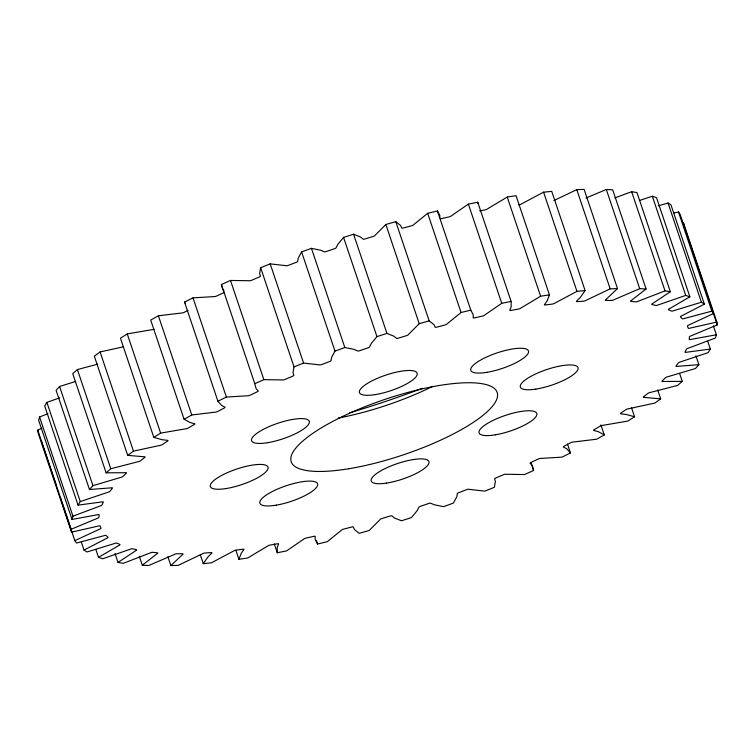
<?xml version="1.0" encoding="UTF-8"?>
<svg xmlns="http://www.w3.org/2000/svg" width="755" height="755" viewBox="0 0 755 755"><rect width="100%" height="100%" fill="white"/><g stroke="black" fill="none" stroke-linecap="round" stroke-linejoin="round"><path stroke-width="1.13" d="M439.816 217.412L439.844 215.562L437.419 210.966L427.679 213.316L413.702 224.65A2.133 0.576 -18.6 0 1 411.352 225.868L403.434 227.944A2.133 0.576 -18.6 0 1 401.707 227.802L400.546 225.424L395.79 221.677L385.843 224.49L375.065 235.315A2.133 0.576 -18.6 0 1 372.951 236.541L364.939 238.957A2.133 0.576 -18.6 0 1 362.928 238.976L360.569 237.032L353.557 234.22L343.572 237.419L337.853 244.318L336.192 247.555A2.133 0.576 -18.6 0 1 334.342 248.782L326.368 251.49A2.133 0.576 -18.6 0 1 324.103 251.67L320.592 250.198L311.456 248.357L301.604 251.906L298.187 258.267L297.725 261.173A2.133 0.576 -18.6 0 1 296.177 262.363L288.382 265.335A2.133 0.576 -18.6 0 1 285.909 265.666L270.196 263.863L260.645 267.695L259.588 273.414L260.343 275.924A2.133 0.576 -18.6 0 1 259.125 277.076L251.641 280.247A2.133 0.576 -18.6 0 1 248.999 280.728L230.483 280.454L221.404 284.503L222.725 289.486L224.037 290.883M567.458 444.016L570.459 452.934L562.003 457.134L540.995 458.398A2.133 0.576 -18.6 0 0 538.23 459.031L531.18 462.343A2.133 0.576 -18.6 0 0 530.312 463.419L532.275 465.514L533.596 470.497L524.517 474.546L506.001 474.272A2.133 0.576 -18.6 0 0 503.358 474.753L495.875 477.924A2.133 0.576 -18.6 0 0 494.657 479.076L495.412 481.586L494.355 487.305L484.804 491.137L469.091 489.334A2.133 0.576 -18.6 0 0 466.618 489.665L458.823 492.637A2.133 0.576 -18.6 0 0 457.275 493.827L456.813 496.733L453.396 503.094L443.544 506.643L434.408 504.802L430.897 503.33A2.133 0.576 -18.6 0 0 428.632 503.509L420.658 506.218A2.133 0.576 -18.6 0 0 418.808 507.445L417.147 510.682L411.428 517.581L401.443 520.78L394.431 517.968L392.072 516.024A2.133 0.576 -18.6 0 0 390.061 516.042L382.049 518.458A2.133 0.576 -18.6 0 0 379.935 519.685L369.157 530.51L359.21 533.323L354.454 529.576L353.293 527.198A2.133 0.576 -18.6 0 0 351.566 527.056L343.648 529.132A2.133 0.576 -18.6 0 0 341.298 530.35L327.321 541.684L317.581 544.034L315.156 539.438L315.203 536.663A2.133 0.576 -18.6 0 0 313.797 536.352L306.105 538.051A2.133 0.576 -18.6 0 0 303.557 539.24L286.626 550.886L277.255 552.754L277.208 547.375L278.472 544.242A2.133 0.576 -18.6 0 0 277.396 543.789L270.082 545.082A2.133 0.576 -18.6 0 0 267.383 546.205L247.772 557.973L238.939 559.323L241.26 553.255L243.714 549.829A2.133 0.576 -18.6 0 0 242.997 549.225L236.173 550.093A2.133 0.576 -18.6 0 0 233.37 551.141L211.428 562.824L203.274 563.636L200.273 554.717M479.699 210.843L484.918 209.918A2.133 0.576 -18.6 0 0 487.617 208.795L507.228 197.027L516.061 195.677L549.442 294.865L547.12 300.943L544.666 304.359A2.133 0.576 -18.6 0 0 545.384 304.963L552.207 304.095A2.133 0.576 -18.6 0 0 555.01 303.048L576.952 291.364L585.106 290.562L551.726 191.364L543.572 192.176L521.63 203.859A2.133 0.576 -18.6 0 1 518.827 204.907M47.961 413.664L39.571 416.996L38.637 420.233L72.018 519.431L97.244 514.816A2.133 0.576 -18.6 0 1 99.179 514.844L98.962 517.288A2.133 0.576 -18.6 0 1 96.904 518.525L71.13 529.283L71.508 532.133L97.924 526.15A2.133 0.576 -18.6 0 1 100.122 526.018L100.943 528.132A2.133 0.576 -18.6 0 1 99.179 529.349L74.839 540.646L76.519 543.043L103.671 535.786A2.133 0.576 -18.6 0 1 106.087 535.503L107.946 537.239A2.133 0.576 -18.6 0 1 106.493 538.428L84.013 550.055L81.389 542.25M72.018 519.431L72.952 516.184L39.571 416.996M713.362 325.849L716.363 334.767L715.429 338.004L688.654 348.055A2.133 0.576 -18.6 0 0 686.361 349.282L685.096 352.019A2.133 0.576 -18.6 0 0 686.739 352.217L710.332 349.055L707.709 341.251M260.645 267.695L294.025 366.883L292.978 372.602L293.733 375.122A2.133 0.576 -18.6 0 1 292.515 376.264L285.022 379.435A2.133 0.576 -18.6 0 1 282.379 379.925L263.863 379.652L254.784 383.7L256.105 388.674L258.068 390.769A2.133 0.576 -18.6 0 1 257.2 391.845L250.15 395.167A2.133 0.576 -18.6 0 1 247.385 395.79L226.387 397.055L217.931 401.254L221.602 405.407L224.735 407.039A2.133 0.576 -18.6 0 1 224.235 408.03L217.742 411.437A2.133 0.576 -18.6 0 1 214.901 412.202L191.77 414.976L184.088 419.252L150.698 320.063L158.39 315.788L181.511 313.004A2.133 0.576 -18.6 0 0 184.362 312.249L188.071 310.305M203.274 563.636L207.927 556.973L211.542 553.311A2.133 0.576 -18.6 0 0 211.192 552.566L204.964 553A2.133 0.576 -18.6 0 0 202.104 553.953L178.208 565.353L170.875 565.599L167.884 556.69M585.106 290.562L580.453 297.225L576.848 300.886A2.133 0.576 -18.6 0 0 577.188 301.623L583.417 301.198A2.133 0.576 -18.6 0 0 586.276 300.235L610.172 288.844L617.505 288.589L584.125 189.401L576.792 189.647L553.849 200.556M59.692 397.857L46.886 402.368L44.668 405.945L78.048 505.133L101.642 501.981A2.133 0.576 -18.6 0 1 103.284 502.169L102.019 504.916A2.133 0.576 -18.6 0 1 99.726 506.133L72.952 516.184M78.048 505.133L80.266 501.556L107.587 492.392A2.133 0.576 -18.6 0 0 110.088 491.194L112.372 488.211A2.133 0.576 -18.6 0 0 111.051 487.862L89.477 489.514L56.096 390.326L59.569 386.466L75.651 381.454M710.332 349.055L708.115 352.632L680.793 361.796A2.133 0.576 -18.6 0 0 678.292 362.995L676.008 365.986A2.133 0.576 -18.6 0 0 677.329 366.326L698.903 364.674L695.902 355.765M549.442 294.865L540.608 296.215L521.007 307.983A2.133 0.576 -18.6 0 1 518.308 309.106L510.984 310.399A2.133 0.576 -18.6 0 1 509.908 309.946L511.173 306.813L511.126 301.434L501.754 303.302L484.823 314.958A2.133 0.576 -18.6 0 1 482.275 316.137L474.593 317.836A2.133 0.576 -18.6 0 1 473.177 317.534L473.234 314.75L470.799 310.154L461.06 312.513L447.092 323.848A2.133 0.576 -18.6 0 1 444.733 325.065L436.815 327.142A2.133 0.576 -18.6 0 1 435.097 326.99L433.927 324.612L429.17 320.875L419.223 323.678L408.455 334.503A2.133 0.576 -18.6 0 1 406.332 335.73L398.319 338.146A2.133 0.576 -18.6 0 1 396.309 338.164L393.95 336.22L386.938 333.408L376.962 336.617L371.243 343.516L369.572 346.743A2.133 0.576 -18.6 0 1 367.723 347.97L359.748 350.688A2.133 0.576 -18.6 0 1 357.483 350.858L353.972 349.386L344.837 347.545L334.984 351.094L331.568 357.464L331.105 360.361A2.133 0.576 -18.6 0 1 329.567 361.56L321.762 364.523A2.133 0.576 -18.6 0 1 319.289 364.854L303.576 363.051L294.025 366.883M170.875 565.599L182.484 554.632A2.133 0.576 -18.6 0 0 182.512 553.764L177 553.745A2.133 0.576 -18.6 0 0 174.131 554.595L148.678 565.514L142.308 565.202L139.307 556.284M617.505 288.589L605.897 299.565A2.133 0.576 -18.6 0 0 605.869 300.424L611.38 300.443A2.133 0.576 -18.6 0 0 614.249 299.593L639.702 288.684L646.082 288.986L612.692 189.798L606.322 189.486L586.04 198.018M89.477 489.514L92.95 485.654L120.347 477.528A2.133 0.576 -18.6 0 0 123.008 476.386L126.283 473.206A2.133 0.576 -18.6 0 0 125.302 472.705L106.125 472.819L72.744 373.631L77.406 369.563L97.688 364.155M698.903 364.674L695.43 368.534L668.033 376.66A2.133 0.576 -18.6 0 0 665.372 377.802L662.097 380.992A2.133 0.576 -18.6 0 0 663.079 381.483L682.256 381.369L679.632 373.565M142.308 565.202L157.049 553.764A2.133 0.576 -18.6 0 0 157.455 552.802L152.755 552.33A2.133 0.576 -18.6 0 0 149.924 553.056L123.358 563.305L118.035 562.437L115.034 553.519M646.082 288.986L631.331 300.424A2.133 0.576 -18.6 0 0 630.925 301.387L635.635 301.858A2.133 0.576 -18.6 0 0 638.456 301.132L665.023 290.883L670.346 291.751L636.965 192.563L631.642 191.695L614.853 197.923M106.125 472.819L110.787 468.751L137.797 461.805A2.133 0.576 -18.6 0 0 140.572 460.739L144.771 457.407A2.133 0.576 -18.6 0 0 144.158 456.766L127.699 455.35L94.318 356.152L100.094 351.943L123.037 346.894M682.256 381.369L677.594 385.437L650.583 392.383A2.133 0.576 -18.6 0 0 647.809 393.459L643.609 396.781A2.133 0.576 -18.6 0 0 644.223 397.423L660.682 398.848L657.68 389.929M118.035 562.437L135.683 550.744A2.133 0.576 -18.6 0 0 136.447 549.678L132.635 548.772A2.133 0.576 -18.6 0 0 129.898 549.357L102.671 558.766L98.499 557.36L95.876 549.555M670.346 291.751L652.707 303.453A2.133 0.576 -18.6 0 0 651.933 304.51L655.746 305.426A2.133 0.576 -18.6 0 0 658.483 304.831L685.71 295.422L689.881 296.828L656.501 197.64L652.329 196.234L639.419 200.481M127.699 455.35L133.475 451.141L159.626 445.488A2.133 0.576 -18.6 0 0 162.476 444.506L167.535 441.09A2.133 0.576 -18.6 0 0 167.289 440.316L162.004 439.684L153.831 437.39L120.451 338.202L127.246 333.918L152.095 329.671A2.133 0.576 -18.6 0 0 154.048 329.227M660.682 398.848L654.906 403.057L628.755 408.7A2.133 0.576 -18.6 0 0 625.904 409.682L620.846 413.098A2.133 0.576 -18.6 0 0 621.091 413.872L626.386 414.504L634.549 416.798L627.754 421.082L602.905 425.329A2.133 0.576 -18.6 0 0 600.036 426.207L594.213 429.652A2.133 0.576 -18.6 0 0 594.081 430.539L598.328 431.681L604.302 434.937L596.61 439.212L573.489 441.996A2.133 0.576 -18.6 0 0 570.638 442.751L564.155 446.158A2.133 0.576 -18.6 0 0 563.645 447.158L566.778 448.781L570.459 452.934M98.499 557.36L118.724 545.601A2.133 0.576 -18.6 0 0 119.856 544.468L116.987 543.128A2.133 0.576 -18.6 0 0 114.392 543.572L86.967 551.971L84.013 550.055M689.881 296.828L669.657 308.597A2.133 0.576 -18.6 0 0 668.534 309.729L671.393 311.06A2.133 0.576 -18.6 0 0 673.988 310.616L701.414 302.217L704.368 304.133L681.888 315.769A2.133 0.576 -18.6 0 0 680.434 316.949L682.293 318.685A2.133 0.576 -18.6 0 0 684.709 318.402L711.861 311.145L713.541 313.551L689.202 324.839A2.133 0.576 -18.6 0 0 687.437 326.056L688.267 328.17A2.133 0.576 -18.6 0 0 690.457 328.038L716.873 322.055L717.25 324.905L691.476 335.664A2.133 0.576 -18.6 0 0 689.428 336.9L689.202 339.344A2.133 0.576 -18.6 0 0 691.136 339.373L716.363 334.767M153.831 437.39L160.626 433.106L185.475 428.859A2.133 0.576 -18.6 0 0 188.344 427.981L194.167 424.536A2.133 0.576 -18.6 0 0 194.299 423.649L190.052 422.507L184.088 419.252M511.126 301.434L477.745 202.246L468.374 204.114L451.443 215.76A2.133 0.576 -18.6 0 1 448.895 216.949L441.203 218.648A2.133 0.576 -18.6 0 1 440.307 218.771M217.931 401.254L184.541 302.066L192.997 297.866L214.005 296.602A2.133 0.576 -18.6 0 0 216.77 295.969L223.82 292.657M71.508 532.133L38.127 432.945L37.75 430.095L41.846 428.236M658.266 205.832L668.033 203.029L670.987 204.945L704.368 304.133M674.064 212.995L678.481 211.957L680.161 214.354L717.25 324.905M184.541 302.066L185.211 303.199M716.873 322.055L683.492 222.867L683.87 225.717M678.481 211.957L711.861 311.145M668.033 203.029L701.414 302.217M652.329 196.234L685.71 295.422M631.642 191.695L665.023 290.883M606.322 189.486L639.702 288.684M576.792 189.647L610.172 288.844M631.548 407.889L634.549 416.798M543.572 192.176L576.952 291.364M600.923 424.905L604.302 434.937M507.228 197.027L540.608 296.215M468.374 204.114L501.754 303.302M530.973 462.692L533.596 470.497M437.419 210.966L470.799 310.154M427.679 213.316L461.06 312.513M395.79 221.677L429.17 320.875M385.843 224.49L419.223 323.678M353.557 234.22L386.938 333.408M343.572 237.419L376.962 336.617M311.456 248.357L344.837 347.545M301.604 251.906L334.984 351.094M270.196 263.863L303.576 363.051M230.483 280.454L263.863 379.652M316.458 540.693L317.581 544.034M221.404 284.503L254.784 383.7M192.997 297.866L226.387 397.055M274.263 543.845L277.255 552.754M158.39 315.788L191.77 414.976M235.938 550.414L238.939 559.323M127.246 333.918L160.626 433.106M100.094 351.943L133.475 451.141M77.406 369.563L110.787 468.751M59.569 386.466L92.95 485.654M46.886 402.368L80.266 501.556M37.75 430.095L71.13 529.283M41.459 441.448L56.087 484.918M60.589 498.291L74.839 540.646M477.745 202.246L478.009 203.51M422.319 388.315A288.504 77.586 -18.6 0 1 349.527 412.853M432.766 386.343A108.663 29.218 -18.6 0 1 338.268 418.062M349.036 468.704A108.663 29.218 -18.6 0 0 497.328 392.959A108.663 29.218 -18.6 0 0 336.211 419.629A108.663 29.218 -18.6 0 0 349.036 468.704M535.823 389.118A30.427 8.182 -18.6 0 0 578.113 368.015A30.427 8.182 -18.6 0 0 533.625 374.924A30.427 8.182 -18.6 0 0 535.823 389.118M487.088 372.3A30.427 8.182 -18.6 0 0 528.509 351.075A30.427 8.182 -18.6 0 0 483.313 358.616A30.427 8.182 -18.6 0 0 487.088 372.3M374.952 394.657A30.427 8.182 -18.6 0 0 417.241 373.555A30.427 8.182 -18.6 0 0 372.753 380.463A30.427 8.182 -18.6 0 0 374.952 394.657M267.883 442.647A30.427 8.182 -18.6 0 0 309.305 421.422A30.427 8.182 -18.6 0 0 264.118 428.963A30.427 8.182 -18.6 0 0 267.883 442.647M225.83 488.598A30.427 8.182 -18.6 0 0 268.119 467.505A30.427 8.182 -18.6 0 0 223.631 474.404A30.427 8.182 -18.6 0 0 225.83 488.598M276.198 505.161A30.427 8.182 -18.6 0 0 317.619 483.936A30.427 8.182 -18.6 0 0 272.423 491.477A30.427 8.182 -18.6 0 0 276.198 505.161M386.702 483.068A30.427 8.182 -18.6 0 0 428.991 461.966A30.427 8.182 -18.6 0 0 384.503 468.874A30.427 8.182 -18.6 0 0 386.702 483.068M495.393 434.814A30.427 8.182 -18.6 0 0 536.814 413.589A30.427 8.182 -18.6 0 0 491.618 421.13A30.427 8.182 -18.6 0 0 495.393 434.814"/></g></svg>
